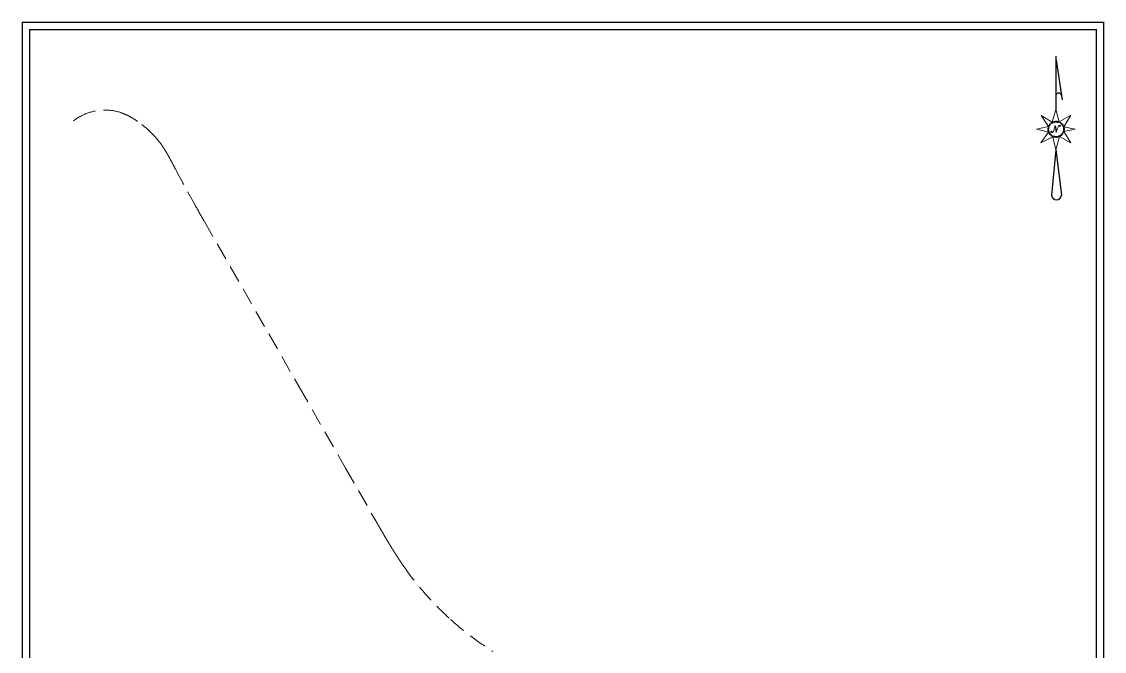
# Model space of a CAD drawing. Header units: inches. Extents: x 2611938 to 2614829, y 1265718 to 1269564.
# Drawn here: x 2611938 to 2614829, y 1267881 to 1269564 of the extents above; entities that cross this region are included whole.
import ezdxf

# ---------------------------------------------------------------- set-up
doc = ezdxf.new("R2010")
doc.units = ezdxf.units.IN
doc.header["$MEASUREMENT"] = 0
doc.linetypes.add('DASHED', pattern=[0.18, 0.12, -0.06])
doc.linetypes.add('NONE', pattern=[100000, 0, -100000])
doc.layers.add('0_', color=7, linetype='Continuous')
doc.layers.add('TPCLines_', color=7, linetype='Continuous')

# ---------------------------------------------------------------- blocks, each defined once
blk = doc.blocks.new('North_Arrow_1')
at = {"color": 7, "linetype": 'Continuous', "lineweight": 25, "ltscale": 384.815002}
for p, q in [((-0.485673, 117.266526), (-0.485673, 31.243363)), ((-0.469895, 110.340745), (9.275558, 46.847459)), ((-0.775071, -34.022659), (-7.798417, -106.957504)), ((-0.775071, -33.482406), (8.409316, -106.957504))]:
    blk.add_line(p, q, dxfattribs=at)
at = {"color": 7, "linetype": 'Continuous', "lineweight": 0, "ltscale": 384.815002}
blk.add_lwpolyline([(-0.485673, 31.243363), (4.769851, 11.143082), (23.516769, 21.826798), (12.026717, 3.28148), (30.370467, -0.750106), (12.026717, -4.176955), (23.31517, -22.520705), (5.374587, -12.240157), (-0.775071, -34.022659), (-5.309129, -12.643295), (-24.660783, -22.319137), (-12.565995, -5.386428), (-31.71605, -0.346938), (-12.565995, 3.684647), (-24.459183, 21.423661), (-6.518601, 10.739945), (-0.485673, 31.243363), (-0.485673, 31.243363)], close=True, dxfattribs=at)
for points in [[(-7.876572, -4.642318), (-7.51143, -4.493392), (-7.377335, -4.113326), (-7.523545, -3.744613), (-7.93953, -3.654281), (-8.347855, -3.848068), (-8.584183, -4.281539), (-8.593156, -4.889968), (-8.323624, -5.429366), (-7.93953, -5.783065), (-7.366013, -5.90718), (-6.793931, -5.828384), (-6.275071, -5.650985), (-5.670029, -5.216049), (-5.063737, -4.351119), (-4.746415, -3.654281), (-4.208573, -2.434646), (-1.575394, 5.376725)], [(-1.575394, 5.376725), (-1.569993, 5.392869), (-1.637223, 4.018937), (-1.553269, 2.73198), (-0.321305, -5.48323), (-0.289414, -5.783065), (-0.289078, -5.781814)], [(-1.569993, 5.392869), (-0.923417, 2.811997), (-0.156235, -2.783065), (-0.289414, -5.783065)], [(-0.289078, -5.781814), (0.30519, -3.69197), (1.27391, -0.577621), (2.231887, 2.228348), (2.787338, 3.363847), (3.321792, 4.234849), (3.891189, 4.857072), (4.543349, 5.309495), (5.026534, 5.470078), (5.667159, 5.529313), (6.113448, 5.442704), (6.366256, 5.19191), (6.505721, 4.889939), (6.525253, 4.526139), (6.405196, 4.214982), (6.103561, 4.044968), (5.761306, 4.077958), (5.573592, 4.334153), (5.607131, 4.626359), (5.797897, 4.81688), (6.12297, 4.84517)]]:
    blk.add_lwpolyline(points, dxfattribs=at)
at = {"color": 7, "linetype": 'NONE', "lineweight": 25}
for centre, radius in [((-0.334794, -0.691268), 12.966189), ((-0.289963, -0.758926), 12.021855)]:
    blk.add_circle(centre, radius, dxfattribs=at).dxf.unprotected_set("ltscale", 0)
at = {"color": 7, "linetype": 'Continuous', "lineweight": 25, "ltscale": 384.815002}
for centre, radius, start, end in [((3.719776, 52.839176), 4.650581, 18.224781, 157.194368), ((0.30545, -105.814639), 8.184057, 188.027318, 351.972682)]:
    blk.add_arc(centre, radius, start, end, dxfattribs=at)

msp = doc.modelspace()

# ---------------------------------------------------------------- linework, layer by layer
at = {"layer": '0_', "color": 201, "linetype": 'Continuous', "ltscale": 384.815002, "const_width": 3.85}
for points in [[(2611940.3, 1269561.7), (2611940.3, 1265719.7), (2614827.6, 1265719.7), (2614827.6, 1269561.7)], [(2611959.5, 1269542.4), (2611959.5, 1265738.9), (2614808.3, 1265738.9), (2614808.3, 1269542.4)]]:
    msp.add_lwpolyline(points, close=True, dxfattribs=at)
at = {"layer": 'TPCLines_', "color": 254, "linetype": 'DASHED', "lineweight": 0, "ltscale": 384.815002}
for p, q in [((2612202.7, 1269320.6, 271.6), (2612203.2, 1269320.4, 271.6)), ((2612203.2, 1269320.4, 271.6), (2612203.6, 1269320.2, 271.6)), ((2612203.6, 1269320.2, 271.6), (2612204.1, 1269320.1, 271.6)), ((2612204.1, 1269320.1, 271.6), (2612204.6, 1269319.9, 271.6)), ((2612204.6, 1269319.9, 271.6), (2612205.1, 1269319.8, 271.6)), ((2612205.1, 1269319.8, 271.6), (2612205.5, 1269319.6, 271.6)), ((2612205.5, 1269319.6, 271.6), (2612206, 1269319.4, 271.6)), ((2612206, 1269319.4, 271.6), (2612206.5, 1269319.3, 271.6)), ((2612206.5, 1269319.3, 271.6), (2612206.9, 1269319.1, 271.6)), ((2612206.9, 1269319.1, 271.6), (2612207.4, 1269318.9, 271.5)), ((2612207.4, 1269318.9, 271.5), (2612207.9, 1269318.7, 271.5)), ((2612207.9, 1269318.7, 271.5), (2612208.3, 1269318.6, 271.5)), ((2612208.3, 1269318.6, 271.5), (2612208.8, 1269318.4, 271.5)), ((2612208.8, 1269318.4, 271.5), (2612209.3, 1269318.2, 271.5)), ((2612209.3, 1269318.2, 271.5), (2612209.7, 1269318, 271.5)), ((2612209.7, 1269318, 271.5), (2612210.2, 1269317.8, 271.5)), ((2612210.2, 1269317.8, 271.5), (2612210.7, 1269317.7, 271.5)), ((2612210.7, 1269317.7, 271.5), (2612211.1, 1269317.5, 271.5)), ((2612211.1, 1269317.5, 271.5), (2612211.6, 1269317.3, 271.5)), ((2612211.6, 1269317.3, 271.5), (2612212.1, 1269317.1, 271.4)), ((2612212.1, 1269317.1, 271.4), (2612212.5, 1269316.9, 271.4)), ((2612212.5, 1269316.9, 271.4), (2612213, 1269316.7, 271.4)), ((2612213, 1269316.7, 271.4), (2612213.5, 1269316.5, 271.4)), ((2612213.5, 1269316.5, 271.4), (2612213.9, 1269316.3, 271.4)), ((2612213.9, 1269316.3, 271.4), (2612214.4, 1269316.1, 271.4)), ((2612214.4, 1269316.1, 271.4), (2612214.8, 1269315.9, 271.4)), ((2612214.8, 1269315.9, 271.4), (2612215.3, 1269315.7, 271.4)), ((2612215.3, 1269315.7, 271.4), (2612215.7, 1269315.5, 271.4)), ((2612215.7, 1269315.5, 271.4), (2612216.2, 1269315.3, 271.3)), ((2612216.2, 1269315.3, 271.3), (2612216.7, 1269315.1, 271.3)), ((2612216.7, 1269315.1, 271.3), (2612217.1, 1269314.9, 271.3)), ((2612217.1, 1269314.9, 271.3), (2612217.6, 1269314.7, 271.3)), ((2612217.6, 1269314.7, 271.3), (2612218, 1269314.5, 271.3)), ((2612218, 1269314.5, 271.3), (2612218.5, 1269314.3, 271.3)), ((2612218.5, 1269314.3, 271.3), (2612218.9, 1269314.1, 271.3)), ((2612218.9, 1269314.1, 271.3), (2612219.4, 1269313.9, 271.3)), ((2612219.4, 1269313.9, 271.3), (2612219.8, 1269313.7, 271.3)), ((2612219.8, 1269313.7, 271.3), (2612220.3, 1269313.5, 271.2)), ((2612220.3, 1269313.5, 271.2), (2612220.7, 1269313.2, 271.2)), ((2612220.7, 1269313.2, 271.2), (2612221.2, 1269313, 271.2)), ((2612221.2, 1269313, 271.2), (2612221.6, 1269312.8, 271.2)), ((2612221.6, 1269312.8, 271.2), (2612222.1, 1269312.6, 271.2)), ((2612222.1, 1269312.6, 271.2), (2612222.5, 1269312.4, 271.2)), ((2612222.5, 1269312.4, 271.2), (2612223, 1269312.1, 271.2)), ((2612223, 1269312.1, 271.2), (2612223.4, 1269311.9, 271.2)), ((2612223.4, 1269311.9, 271.2), (2612223.9, 1269311.7, 271.1)), ((2612223.9, 1269311.7, 271.1), (2612224.3, 1269311.5, 271.1)), ((2612224.3, 1269311.5, 271.1), (2612224.8, 1269311.2, 271.1)), ((2612224.8, 1269311.2, 271.1), (2612225.2, 1269311, 271.1)), ((2612225.2, 1269311, 271.1), (2612225.7, 1269310.8, 271.1)), ((2612225.7, 1269310.8, 271.1), (2612226.1, 1269310.5, 271.1)), ((2612226.1, 1269310.5, 271.1), (2612226.5, 1269310.3, 271.1)), ((2612226.5, 1269310.3, 271.1), (2612227, 1269310.1, 271.1)), ((2612227, 1269310.1, 271.1), (2612227.4, 1269309.8, 271)), ((2612227.4, 1269309.8, 271), (2612227.9, 1269309.6, 271)), ((2612227.9, 1269309.6, 271), (2612228.3, 1269309.4, 271)), ((2612228.3, 1269309.4, 271), (2612228.7, 1269309.1, 271)), ((2612228.7, 1269309.1, 271), (2612229.2, 1269308.9, 271)), ((2612229.2, 1269308.9, 271), (2612229.6, 1269308.6, 271)), ((2612229.6, 1269308.6, 271), (2612230.1, 1269308.4, 271)), ((2612230.1, 1269308.4, 271), (2612230.5, 1269308.2, 270.9)), ((2612230.5, 1269308.2, 270.9), (2612230.9, 1269307.9, 270.9)), ((2612230.9, 1269307.9, 270.9), (2612231.4, 1269307.7, 270.9)), ((2612231.4, 1269307.7, 270.9), (2612231.8, 1269307.4, 270.9)), ((2612231.8, 1269307.4, 270.9), (2612232.2, 1269307.2, 270.9)), ((2612232.2, 1269307.2, 270.9), (2612232.7, 1269306.9, 270.9)), ((2612232.7, 1269306.9, 270.9), (2612233.1, 1269306.7, 270.9)), ((2612233.1, 1269306.7, 270.9), (2612233.5, 1269306.4, 270.8)), ((2612233.5, 1269306.4, 270.8), (2612234, 1269306.2, 270.8)), ((2612234, 1269306.2, 270.8), (2612234.4, 1269305.9, 270.8)), ((2612234.4, 1269305.9, 270.8), (2612234.8, 1269305.7, 270.8)), ((2612234.8, 1269305.7, 270.8), (2612235.3, 1269305.4, 270.8)), ((2612235.3, 1269305.4, 270.8), (2612235.7, 1269305.1, 270.8)), ((2612235.7, 1269305.1, 270.8), (2612236.1, 1269304.9, 270.8)), ((2612236.1, 1269304.9, 270.8), (2612236.5, 1269304.6, 270.7)), ((2612236.5, 1269304.6, 270.7), (2612237, 1269304.4, 270.7)), ((2612237, 1269304.4, 270.7), (2612237.4, 1269304.1, 270.7)), ((2612237.4, 1269304.1, 270.7), (2612237.8, 1269303.8, 270.7)), ((2612237.8, 1269303.8, 270.7), (2612238.2, 1269303.6, 270.7)), ((2612238.2, 1269303.6, 270.7), (2612238.7, 1269303.3, 270.7)), ((2612238.7, 1269303.3, 270.7), (2612239.1, 1269303, 270.6)), ((2612239.1, 1269303, 270.6), (2612239.5, 1269302.8, 270.6)), ((2612239.5, 1269302.8, 270.6), (2612239.9, 1269302.5, 270.6)), ((2612239.9, 1269302.5, 270.6), (2612240.4, 1269302.2, 270.6)), ((2612240.4, 1269302.2, 270.6), (2612240.8, 1269302, 270.6)), ((2612240.8, 1269302, 270.6), (2612241.2, 1269301.7, 270.6)), ((2612241.2, 1269301.7, 270.6), (2612241.6, 1269301.4, 270.6)), ((2612241.6, 1269301.4, 270.6), (2612242, 1269301.2, 270.5)), ((2612242, 1269301.2, 270.5), (2612242.5, 1269300.9, 270.5)), ((2612242.5, 1269300.9, 270.5), (2612242.9, 1269300.6, 270.5)), ((2612242.9, 1269300.6, 270.5), (2612243.3, 1269300.3, 270.5)), ((2612243.3, 1269300.3, 270.5), (2612243.7, 1269300.1, 270.5)), ((2612243.7, 1269300.1, 270.5), (2612244.1, 1269299.8, 270.5)), ((2612244.1, 1269299.8, 270.5), (2612244.5, 1269299.5, 270.4)), ((2612244.5, 1269299.5, 270.4), (2612245, 1269299.2, 270.4)), ((2612245, 1269299.2, 270.4), (2612245.4, 1269299, 270.4)), ((2612245.4, 1269299, 270.4), (2612245.8, 1269298.7, 270.4)), ((2612245.8, 1269298.7, 270.4), (2612246.2, 1269298.4, 270.4)), ((2612246.2, 1269298.4, 270.4), (2612246.6, 1269298.1, 270.4)), ((2612246.6, 1269298.1, 270.4), (2612247, 1269297.8, 270.3)), ((2612247, 1269297.8, 270.3), (2612247.4, 1269297.6, 270.3)), ((2612247.4, 1269297.6, 270.3), (2612247.9, 1269297.3, 270.3)), ((2612315.9, 1269228.4, 265.4), (2612316.1, 1269228, 265.3)), ((2612316.1, 1269228, 265.3), (2612316.4, 1269227.6, 265.3)), ((2612316.4, 1269227.6, 265.3), (2612316.7, 1269227.2, 265.3)), ((2612316.7, 1269227.2, 265.3), (2612317, 1269226.8, 265.3)), ((2612317, 1269226.8, 265.3), (2612317.3, 1269226.3, 265.2)), ((2612317.3, 1269226.3, 265.2), (2612317.5, 1269225.9, 265.2)), ((2612317.5, 1269225.9, 265.2), (2612317.8, 1269225.5, 265.2)), ((2612317.8, 1269225.5, 265.2), (2612318.1, 1269225.1, 265.1)), ((2612318.1, 1269225.1, 265.1), (2612318.4, 1269224.6, 265.1)), ((2612318.4, 1269224.6, 265.1), (2612318.6, 1269224.2, 265.1)), ((2612318.6, 1269224.2, 265.1), (2612318.9, 1269223.8, 265)), ((2612318.9, 1269223.8, 265), (2612319.2, 1269223.4, 265)), ((2612319.2, 1269223.4, 265), (2612319.5, 1269223, 265)), ((2612319.5, 1269223, 265), (2612319.7, 1269222.5, 265)), ((2612319.7, 1269222.5, 265), (2612320, 1269222.1, 264.9)), ((2612320, 1269222.1, 264.9), (2612320.3, 1269221.7, 264.9)), ((2612320.3, 1269221.7, 264.9), (2612320.5, 1269221.3, 264.9)), ((2612320.5, 1269221.3, 264.9), (2612320.8, 1269220.8, 264.8)), ((2612320.8, 1269220.8, 264.8), (2612321.1, 1269220.4, 264.8)), ((2612321.1, 1269220.4, 264.8), (2612321.3, 1269220, 264.8)), ((2612321.3, 1269220, 264.8), (2612321.6, 1269219.5, 264.8)), ((2612321.6, 1269219.5, 264.8), (2612321.9, 1269219.1, 264.7)), ((2612321.9, 1269219.1, 264.7), (2612322.1, 1269218.7, 264.7)), ((2612322.1, 1269218.7, 264.7), (2612322.4, 1269218.3, 264.7)), ((2612322.4, 1269218.3, 264.7), (2612322.7, 1269217.8, 264.6)), ((2612322.7, 1269217.8, 264.6), (2612322.9, 1269217.4, 264.6)), ((2612322.9, 1269217.4, 264.6), (2612323.2, 1269217, 264.6)), ((2612323.2, 1269217, 264.6), (2612323.4, 1269216.5, 264.6)), ((2612323.4, 1269216.5, 264.6), (2612323.7, 1269216.1, 264.5)), ((2612323.7, 1269216.1, 264.5), (2612324, 1269215.7, 264.5)), ((2612324, 1269215.7, 264.5), (2612324.2, 1269215.2, 264.5)), ((2612324.2, 1269215.2, 264.5), (2612324.5, 1269214.8, 264.4)), ((2612324.5, 1269214.8, 264.4), (2612324.7, 1269214.4, 264.4)), ((2612324.7, 1269214.4, 264.4), (2612325, 1269214, 264.4)), ((2612325, 1269214, 264.4), (2612325.3, 1269213.5, 264.4)), ((2612325.3, 1269213.5, 264.4), (2612325.5, 1269213.1, 264.3)), ((2612325.5, 1269213.1, 264.3), (2612325.8, 1269212.7, 264.3)), ((2612325.8, 1269212.7, 264.3), (2612326, 1269212.2, 264.3)), ((2612326, 1269212.2, 264.3), (2612326.3, 1269211.8, 264.2)), ((2612326.3, 1269211.8, 264.2), (2612326.5, 1269211.3, 264.2)), ((2612326.5, 1269211.3, 264.2), (2612326.8, 1269210.9, 264.2)), ((2612326.8, 1269210.9, 264.2), (2612327, 1269210.5, 264.2)), ((2612327, 1269210.5, 264.2), (2612327.3, 1269210, 264.1)), ((2612327.3, 1269210, 264.1), (2612327.5, 1269209.6, 264.1)), ((2612327.5, 1269209.6, 264.1), (2612327.8, 1269209.2, 264.1)), ((2612327.8, 1269209.2, 264.1), (2612328, 1269208.7, 264)), ((2612328, 1269208.7, 264), (2612328.3, 1269208.3, 264)), ((2612328.3, 1269208.3, 264), (2612328.5, 1269207.9, 264)), ((2612328.5, 1269207.9, 264), (2612328.8, 1269207.4, 263.9)), ((2612328.8, 1269207.4, 263.9), (2612329, 1269207, 263.9)), ((2612329, 1269207, 263.9), (2612329.3, 1269206.5, 263.9)), ((2612329.3, 1269206.5, 263.9), (2612329.5, 1269206.1, 263.9)), ((2612329.5, 1269206.1, 263.9), (2612329.8, 1269205.7, 263.8)), ((2612329.8, 1269205.7, 263.8), (2612330, 1269205.2, 263.8)), ((2612330, 1269205.2, 263.8), (2612330.3, 1269204.8, 263.8)), ((2612330.3, 1269204.8, 263.8), (2612330.5, 1269204.4, 263.7)), ((2612330.5, 1269204.4, 263.7), (2612330.8, 1269203.9, 263.7)), ((2612330.8, 1269203.9, 263.7), (2612331, 1269203.5, 263.7)), ((2612331, 1269203.5, 263.7), (2612331.3, 1269203, 263.7)), ((2612331.3, 1269203, 263.7), (2612331.5, 1269202.6, 263.6)), ((2612331.5, 1269202.6, 263.6), (2612331.8, 1269202.2, 263.6)), ((2612331.8, 1269202.2, 263.6), (2612332, 1269201.7, 263.6)), ((2612332, 1269201.7, 263.6), (2612332.2, 1269201.3, 263.5)), ((2612332.2, 1269201.3, 263.5), (2612332.5, 1269200.8, 263.5)), ((2612332.5, 1269200.8, 263.5), (2612332.7, 1269200.4, 263.5)), ((2612332.7, 1269200.4, 263.5), (2612333, 1269200, 263.5)), ((2612333, 1269200, 263.5), (2612333.2, 1269199.5, 263.4)), ((2612333.2, 1269199.5, 263.4), (2612333.5, 1269199.1, 263.4)), ((2612333.5, 1269199.1, 263.4), (2612333.7, 1269198.6, 263.4)), ((2612333.7, 1269198.6, 263.4), (2612333.9, 1269198.2, 263.3)), ((2612333.9, 1269198.2, 263.3), (2612334.2, 1269197.7, 263.3)), ((2612334.2, 1269197.7, 263.3), (2612334.4, 1269197.3, 263.3)), ((2612334.4, 1269197.3, 263.3), (2612334.7, 1269196.9, 263.3)), ((2612334.7, 1269196.9, 263.3), (2612334.9, 1269196.4, 263.2)), ((2612334.9, 1269196.4, 263.2), (2612335.1, 1269196, 263.2)), ((2612335.1, 1269196, 263.2), (2612335.4, 1269195.5, 263.2)), ((2612335.4, 1269195.5, 263.2), (2612335.6, 1269195.1, 263.1)), ((2612335.6, 1269195.1, 263.1), (2612335.9, 1269194.6, 263.1)), ((2612335.9, 1269194.6, 263.1), (2612336.1, 1269194.2, 263.1)), ((2612336.1, 1269194.2, 263.1), (2612336.3, 1269193.8, 263.1)), ((2612336.3, 1269193.8, 263.1), (2612336.6, 1269193.3, 263)), ((2612336.6, 1269193.3, 263), (2612336.8, 1269192.9, 263)), ((2612336.8, 1269192.9, 263), (2612337.1, 1269192.4, 263)), ((2612337.1, 1269192.4, 263), (2612337.3, 1269192, 262.9)), ((2612337.3, 1269192, 262.9), (2612337.5, 1269191.5, 262.9)), ((2612337.5, 1269191.5, 262.9), (2612337.8, 1269191.1, 262.9)), ((2612337.8, 1269191.1, 262.9), (2612338, 1269190.7, 262.8)), ((2612338, 1269190.7, 262.8), (2612338.2, 1269190.2, 262.8)), ((2612338.2, 1269190.2, 262.8), (2612338.5, 1269189.8, 262.8)), ((2612338.5, 1269189.8, 262.8), (2612338.7, 1269189.3, 262.8)), ((2612338.7, 1269189.3, 262.8), (2612339, 1269188.9, 262.7)), ((2612339, 1269188.9, 262.7), (2612339.2, 1269188.4, 262.7)), ((2612339.2, 1269188.4, 262.7), (2612339.4, 1269188, 262.7)), ((2612339.4, 1269188, 262.7), (2612339.7, 1269187.5, 262.6)), ((2612339.7, 1269187.5, 262.6), (2612339.9, 1269187.1, 262.6)), ((2612339.9, 1269187.1, 262.6), (2612340.1, 1269186.7, 262.6)), ((2612340.1, 1269186.7, 262.6), (2612340.4, 1269186.2, 262.6)), ((2612340.4, 1269186.2, 262.6), (2612340.6, 1269185.8, 262.5)), ((2612340.6, 1269185.8, 262.5), (2612340.8, 1269185.3, 262.5)), ((2612340.8, 1269185.3, 262.5), (2612341.1, 1269184.9, 262.5)), ((2612341.1, 1269184.9, 262.5), (2612341.3, 1269184.4, 262.4)), ((2612341.3, 1269184.4, 262.4), (2612341.5, 1269184, 262.4)), ((2612341.5, 1269184, 262.4), (2612341.8, 1269183.5, 262.4)), ((2612341.8, 1269183.5, 262.4), (2612342, 1269183.1, 262.4)), ((2612342, 1269183.1, 262.4), (2612342.3, 1269182.6, 262.3)), ((2612342.3, 1269182.6, 262.3), (2612342.5, 1269182.2, 262.3)), ((2612342.5, 1269182.2, 262.3), (2612342.7, 1269181.8, 262.3)), ((2612342.7, 1269181.8, 262.3), (2612343, 1269181.3, 262.2)), ((2612343, 1269181.3, 262.2), (2612343.2, 1269180.9, 262.2)), ((2612343.2, 1269180.9, 262.2), (2612343.4, 1269180.4, 262.2)), ((2612343.4, 1269180.4, 262.2), (2612343.7, 1269179.9, 262.1)), ((2612343.7, 1269179.9, 262.1), (2612344, 1269179.4, 262.1)), ((2612344, 1269179.4, 262.1), (2612344.2, 1269178.9, 262.1)), ((2612344.2, 1269178.9, 262.1), (2612344.5, 1269178.4, 262)), ((2612344.5, 1269178.4, 262), (2612344.8, 1269177.9, 262)), ((2612426.3, 1269029.6, 253.1), (2612679.3, 1268587.6, 227.6)), ((2612679.3, 1268587.6, 227.6), (2612803.3, 1268370.9, 218.2)), ((2612803.3, 1268370.9, 218.2), (2612881.7, 1268233.8, 214.3)), ((2612881.7, 1268233.8, 214.3), (2612882, 1268233.4, 214.3)), ((2612882, 1268233.4, 214.3), (2612882.2, 1268233, 214.3)), ((2612882.2, 1268233, 214.3), (2612882.5, 1268232.5, 214.3)), ((2612882.5, 1268232.5, 214.3), (2612882.7, 1268232.1, 214.2)), ((2612882.7, 1268232.1, 214.2), (2612883, 1268231.7, 214.2)), ((2612883, 1268231.7, 214.2), (2612883.2, 1268231.2, 214.2)), ((2612883.2, 1268231.2, 214.2), (2612883.5, 1268230.8, 214.2)), ((2612883.5, 1268230.8, 214.2), (2612883.7, 1268230.4, 214.2)), ((2612883.7, 1268230.4, 214.2), (2612884, 1268229.9, 214.2)), ((2612884, 1268229.9, 214.2), (2612884.2, 1268229.5, 214.2)), ((2612884.2, 1268229.5, 214.2), (2612884.5, 1268229.1, 214.2)), ((2612884.5, 1268229.1, 214.2), (2612884.7, 1268228.6, 214.1)), ((2612884.7, 1268228.6, 214.1), (2612885, 1268228.2, 214.1)), ((2612885, 1268228.2, 214.1), (2612885.2, 1268227.8, 214.1)), ((2612885.2, 1268227.8, 214.1), (2612885.5, 1268227.3, 214.1)), ((2612885.5, 1268227.3, 214.1), (2612885.7, 1268226.9, 214.1)), ((2612885.7, 1268226.9, 214.1), (2612886, 1268226.5, 214.1)), ((2612886, 1268226.5, 214.1), (2612886.2, 1268226, 214.1)), ((2612886.2, 1268226, 214.1), (2612886.5, 1268225.6, 214.1)), ((2612886.5, 1268225.6, 214.1), (2612886.7, 1268225.2, 214)), ((2612886.7, 1268225.2, 214), (2612886.9, 1268224.7, 214)), ((2612886.9, 1268224.7, 214), (2612887.2, 1268224.3, 214)), ((2612887.2, 1268224.3, 214), (2612887.4, 1268223.9, 214)), ((2612887.4, 1268223.9, 214), (2612887.7, 1268223.4, 214)), ((2612887.7, 1268223.4, 214), (2612887.9, 1268223, 214)), ((2612887.9, 1268223, 214), (2612888.2, 1268222.6, 214)), ((2612888.2, 1268222.6, 214), (2612888.4, 1268222.1, 214)), ((2612888.4, 1268222.1, 214), (2612888.7, 1268221.7, 213.9)), ((2612888.7, 1268221.7, 213.9), (2612888.9, 1268221.2, 213.9)), ((2612888.9, 1268221.2, 213.9), (2612889.2, 1268220.8, 213.9)), ((2612889.2, 1268220.8, 213.9), (2612889.4, 1268220.4, 213.9)), ((2612889.4, 1268220.4, 213.9), (2612889.7, 1268219.9, 213.9)), ((2612889.7, 1268219.9, 213.9), (2612889.9, 1268219.5, 213.9)), ((2612889.9, 1268219.5, 213.9), (2612890.2, 1268219.1, 213.9)), ((2612890.2, 1268219.1, 213.9), (2612890.4, 1268218.6, 213.9)), ((2612890.4, 1268218.6, 213.9), (2612890.7, 1268218.2, 213.8)), ((2612890.7, 1268218.2, 213.8), (2612890.9, 1268217.8, 213.8)), ((2612890.9, 1268217.8, 213.8), (2612891.2, 1268217.3, 213.8)), ((2612891.2, 1268217.3, 213.8), (2612891.4, 1268216.9, 213.8)), ((2612891.4, 1268216.9, 213.8), (2612891.7, 1268216.5, 213.8)), ((2612891.7, 1268216.5, 213.8), (2612891.9, 1268216, 213.8)), ((2612891.9, 1268216, 213.8), (2612892.2, 1268215.6, 213.8)), ((2612892.2, 1268215.6, 213.8), (2612892.4, 1268215.2, 213.8)), ((2612892.4, 1268215.2, 213.8), (2612892.7, 1268214.7, 213.7)), ((2612892.7, 1268214.7, 213.7), (2612892.9, 1268214.3, 213.7)), ((2612892.9, 1268214.3, 213.7), (2612893.2, 1268213.9, 213.7)), ((2612893.2, 1268213.9, 213.7), (2612893.4, 1268213.4, 213.7)), ((2612893.4, 1268213.4, 213.7), (2612893.7, 1268213, 213.7)), ((2612893.7, 1268213, 213.7), (2612893.9, 1268212.6, 213.7)), ((2612893.9, 1268212.6, 213.7), (2612894.2, 1268212.1, 213.7)), ((2612894.2, 1268212.1, 213.7), (2612894.4, 1268211.7, 213.7)), ((2612894.4, 1268211.7, 213.7), (2612894.7, 1268211.3, 213.6)), ((2612894.7, 1268211.3, 213.6), (2612894.9, 1268210.8, 213.6)), ((2612894.9, 1268210.8, 213.6), (2612895.2, 1268210.4, 213.6)), ((2612895.2, 1268210.4, 213.6), (2612895.4, 1268210, 213.6)), ((2612895.4, 1268210, 213.6), (2612895.7, 1268209.5, 213.6)), ((2612895.7, 1268209.5, 213.6), (2612895.9, 1268209.1, 213.6)), ((2612895.9, 1268209.1, 213.6), (2612896.2, 1268208.7, 213.6)), ((2612896.2, 1268208.7, 213.6), (2612896.4, 1268208.2, 213.6)), ((2612896.4, 1268208.2, 213.6), (2612896.7, 1268207.8, 213.5)), ((2612896.7, 1268207.8, 213.5), (2612896.9, 1268207.4, 213.5)), ((2612896.9, 1268207.4, 213.5), (2612897.2, 1268206.9, 213.5)), ((2612897.2, 1268206.9, 213.5), (2612897.4, 1268206.5, 213.5)), ((2612897.4, 1268206.5, 213.5), (2612897.7, 1268206.1, 213.5)), ((2612897.7, 1268206.1, 213.5), (2612897.9, 1268205.6, 213.5)), ((2612897.9, 1268205.6, 213.5), (2612898.2, 1268205.2, 213.5)), ((2612898.2, 1268205.2, 213.5), (2612898.4, 1268204.8, 213.5)), ((2612898.4, 1268204.8, 213.5), (2612898.7, 1268204.3, 213.4)), ((2612898.7, 1268204.3, 213.4), (2612898.9, 1268203.9, 213.4)), ((2612898.9, 1268203.9, 213.4), (2612899.2, 1268203.5, 213.4)), ((2612899.2, 1268203.5, 213.4), (2612899.4, 1268203, 213.4)), ((2612899.4, 1268203, 213.4), (2612899.7, 1268202.6, 213.4)), ((2612899.7, 1268202.6, 213.4), (2612899.9, 1268202.2, 213.4)), ((2612899.9, 1268202.2, 213.4), (2612900.2, 1268201.7, 213.4)), ((2612900.2, 1268201.7, 213.4), (2612900.4, 1268201.3, 213.4)), ((2612900.4, 1268201.3, 213.4), (2612900.7, 1268200.9, 213.3)), ((2612900.7, 1268200.9, 213.3), (2612900.9, 1268200.4, 213.3)), ((2612900.9, 1268200.4, 213.3), (2612901.2, 1268200, 213.3)), ((2612901.2, 1268200, 213.3), (2612901.4, 1268199.6, 213.3)), ((2612901.4, 1268199.6, 213.3), (2612901.7, 1268199.1, 213.3)), ((2612901.7, 1268199.1, 213.3), (2612901.9, 1268198.7, 213.3)), ((2612901.9, 1268198.7, 213.3), (2612902.2, 1268198.3, 213.3)), ((2612902.2, 1268198.3, 213.3), (2612902.4, 1268197.8, 213.2)), ((2612902.4, 1268197.8, 213.2), (2612902.7, 1268197.4, 213.2)), ((2612902.7, 1268197.4, 213.2), (2612902.9, 1268197, 213.2)), ((2612902.9, 1268197, 213.2), (2612903.2, 1268196.5, 213.2)), ((2612903.2, 1268196.5, 213.2), (2612903.4, 1268196.1, 213.2)), ((2612903.4, 1268196.1, 213.2), (2612903.7, 1268195.7, 213.2)), ((2612903.7, 1268195.7, 213.2), (2612904, 1268195.3, 213.2)), ((2612904, 1268195.3, 213.2), (2612904.2, 1268194.8, 213.2)), ((2612904.2, 1268194.8, 213.2), (2612904.5, 1268194.4, 213.1)), ((2612904.5, 1268194.4, 213.1), (2612904.7, 1268194, 213.1)), ((2612904.7, 1268194, 213.1), (2612905, 1268193.5, 213.1)), ((2612905, 1268193.5, 213.1), (2612905.2, 1268193.1, 213.1)), ((2612905.2, 1268193.1, 213.1), (2612905.5, 1268192.7, 213.1)), ((2612905.5, 1268192.7, 213.1), (2612905.7, 1268192.2, 213.1)), ((2612905.7, 1268192.2, 213.1), (2612906, 1268191.8, 213.1)), ((2612906, 1268191.8, 213.1), (2612906.2, 1268191.4, 213.1)), ((2612906.2, 1268191.4, 213.1), (2612906.5, 1268190.9, 213)), ((2612906.5, 1268190.9, 213), (2612906.7, 1268190.5, 213)), ((2612906.7, 1268190.5, 213), (2612907, 1268190.1, 213)), ((2612907, 1268190.1, 213), (2612907.2, 1268189.6, 213)), ((2612907.2, 1268189.6, 213), (2612907.5, 1268189.2, 213)), ((2612907.5, 1268189.2, 213), (2612907.7, 1268188.8, 213)), ((2612907.7, 1268188.8, 213), (2612908, 1268188.3, 213)), ((2612908, 1268188.3, 213), (2612908.2, 1268187.9, 213)), ((2612908.2, 1268187.9, 213), (2612908.5, 1268187.5, 212.9)), ((2612908.5, 1268187.5, 212.9), (2612908.8, 1268187, 212.9)), ((2612908.8, 1268187, 212.9), (2612909, 1268186.6, 212.9)), ((2612909, 1268186.6, 212.9), (2612909.3, 1268186.2, 212.9)), ((2612909.3, 1268186.2, 212.9), (2612909.5, 1268185.8, 212.9)), ((2612909.5, 1268185.8, 212.9), (2612909.8, 1268185.3, 212.9)), ((2612909.8, 1268185.3, 212.9), (2612910, 1268184.9, 212.9)), ((2612910, 1268184.9, 212.9), (2612910.3, 1268184.5, 212.9)), ((2612910.3, 1268184.5, 212.9), (2612910.5, 1268184, 212.8)), ((2612910.5, 1268184, 212.8), (2612910.8, 1268183.6, 212.8)), ((2612910.8, 1268183.6, 212.8), (2612911, 1268183.2, 212.8)), ((2612911, 1268183.2, 212.8), (2612911.3, 1268182.7, 212.8)), ((2612911.3, 1268182.7, 212.8), (2612911.5, 1268182.3, 212.8)), ((2612911.5, 1268182.3, 212.8), (2612911.8, 1268181.9, 212.8)), ((2612911.8, 1268181.9, 212.8), (2612912.1, 1268181.4, 212.8)), ((2612912.1, 1268181.4, 212.8), (2612912.3, 1268181, 212.8)), ((2612912.3, 1268181, 212.8), (2612912.6, 1268180.6, 212.7)), ((2612912.6, 1268180.6, 212.7), (2612912.8, 1268180.2, 212.7)), ((2612912.8, 1268180.2, 212.7), (2612913.1, 1268179.7, 212.7)), ((2612913.1, 1268179.7, 212.7), (2612913.3, 1268179.3, 212.7)), ((2612913.3, 1268179.3, 212.7), (2612913.6, 1268178.9, 212.7)), ((2612913.6, 1268178.9, 212.7), (2612913.8, 1268178.4, 212.7)), ((2612913.8, 1268178.4, 212.7), (2612914.1, 1268178, 212.7)), ((2612914.1, 1268178, 212.7), (2612914.4, 1268177.6, 212.7)), ((2612914.4, 1268177.6, 212.7), (2612914.6, 1268177.1, 212.6)), ((2612914.6, 1268177.1, 212.6), (2612914.9, 1268176.7, 212.6)), ((2612914.9, 1268176.7, 212.6), (2612915.1, 1268176.3, 212.6)), ((2612915.1, 1268176.3, 212.6), (2612915.4, 1268175.9, 212.6)), ((2612915.4, 1268175.9, 212.6), (2612915.6, 1268175.4, 212.6)), ((2612915.6, 1268175.4, 212.6), (2612915.9, 1268175, 212.6)), ((2612915.9, 1268175, 212.6), (2612916.2, 1268174.6, 212.6)), ((2612916.2, 1268174.6, 212.6), (2612916.4, 1268174.1, 212.6)), ((2612916.4, 1268174.1, 212.6), (2612916.7, 1268173.7, 212.5)), ((2612916.7, 1268173.7, 212.5), (2612916.9, 1268173.3, 212.5)), ((2612916.9, 1268173.3, 212.5), (2612917.2, 1268172.9, 212.5)), ((2612917.2, 1268172.9, 212.5), (2612917.4, 1268172.4, 212.5)), ((2612917.4, 1268172.4, 212.5), (2612917.7, 1268172, 212.5)), ((2612917.7, 1268172, 212.5), (2612918, 1268171.6, 212.5)), ((2612918, 1268171.6, 212.5), (2612918.2, 1268171.1, 212.5)), ((2612918.2, 1268171.1, 212.5), (2612918.5, 1268170.7, 212.5)), ((2612918.5, 1268170.7, 212.5), (2612918.7, 1268170.3, 212.4)), ((2612918.7, 1268170.3, 212.4), (2612919, 1268169.9, 212.4)), ((2612919, 1268169.9, 212.4), (2612919.2, 1268169.4, 212.4)), ((2612919.2, 1268169.4, 212.4), (2612919.5, 1268169, 212.4)), ((2612919.5, 1268169, 212.4), (2612919.8, 1268168.6, 212.4)), ((2612919.8, 1268168.6, 212.4), (2612920, 1268168.1, 212.4)), ((2612920, 1268168.1, 212.4), (2612920.3, 1268167.7, 212.4)), ((2612920.3, 1268167.7, 212.4), (2612920.5, 1268167.3, 212.4)), ((2612920.5, 1268167.3, 212.4), (2612920.8, 1268166.9, 212.3)), ((2612920.8, 1268166.9, 212.3), (2612921.1, 1268166.4, 212.3)), ((2612921.1, 1268166.4, 212.3), (2612921.3, 1268166, 212.3)), ((2612921.3, 1268166, 212.3), (2612921.6, 1268165.6, 212.3)), ((2612921.6, 1268165.6, 212.3), (2612921.8, 1268165.1, 212.3)), ((2612921.8, 1268165.1, 212.3), (2612922.1, 1268164.7, 212.3)), ((2612922.1, 1268164.7, 212.3), (2612922.4, 1268164.3, 212.3)), ((2612922.4, 1268164.3, 212.3), (2612922.6, 1268163.9, 212.3)), ((2612922.6, 1268163.9, 212.3), (2612922.9, 1268163.4, 212.2)), ((2612922.9, 1268163.4, 212.2), (2612923.1, 1268163, 212.2)), ((2612923.1, 1268163, 212.2), (2612923.4, 1268162.6, 212.2)), ((2612923.4, 1268162.6, 212.2), (2612923.7, 1268162.1, 212.2)), ((2612923.7, 1268162.1, 212.2), (2612923.9, 1268161.7, 212.2)), ((2612923.9, 1268161.7, 212.2), (2612924.2, 1268161.3, 212.2)), ((2612924.2, 1268161.3, 212.2), (2612924.4, 1268160.9, 212.2)), ((2612924.4, 1268160.9, 212.2), (2612924.7, 1268160.4, 212.2)), ((2612924.7, 1268160.4, 212.2), (2612925, 1268160, 212.1)), ((2612925, 1268160, 212.1), (2612925.2, 1268159.6, 212.1)), ((2612925.2, 1268159.6, 212.1), (2612925.5, 1268159.2, 212.1)), ((2612925.5, 1268159.2, 212.1), (2612925.7, 1268158.7, 212.1)), ((2612925.7, 1268158.7, 212.1), (2612926, 1268158.3, 212.1)), ((2612926, 1268158.3, 212.1), (2612926.3, 1268157.9, 212.1)), ((2612926.3, 1268157.9, 212.1), (2612926.5, 1268157.5, 212.1)), ((2612926.5, 1268157.5, 212.1), (2612926.8, 1268157, 212.1)), ((2612926.8, 1268157, 212.1), (2612927.1, 1268156.6, 212)), ((2612927.1, 1268156.6, 212), (2612927.3, 1268156.2, 212)), ((2612927.3, 1268156.2, 212), (2612927.6, 1268155.8, 212)), ((2612927.6, 1268155.8, 212), (2612927.8, 1268155.3, 212)), ((2612927.8, 1268155.3, 212), (2612928.1, 1268154.9, 212)), ((2612928.1, 1268154.9, 212), (2612928.4, 1268154.5, 212)), ((2612928.4, 1268154.5, 212), (2612928.6, 1268154.1, 212)), ((2612928.6, 1268154.1, 212), (2612928.9, 1268153.6, 212)), ((2612928.9, 1268153.6, 212), (2612929.2, 1268153.2, 212)), ((2612929.2, 1268153.2, 212), (2612929.4, 1268152.8, 211.9)), ((2612929.4, 1268152.8, 211.9), (2612929.7, 1268152.4, 211.9)), ((2612929.7, 1268152.4, 211.9), (2612930, 1268151.9, 211.9)), ((2612930, 1268151.9, 211.9), (2612930.2, 1268151.5, 211.9)), ((2612930.2, 1268151.5, 211.9), (2612930.5, 1268151.1, 211.9)), ((2612930.5, 1268151.1, 211.9), (2612930.7, 1268150.7, 211.9)), ((2612930.7, 1268150.7, 211.9), (2612931, 1268150.2, 211.9)), ((2612931, 1268150.2, 211.9), (2612931.3, 1268149.8, 211.9)), ((2612931.3, 1268149.8, 211.9), (2612931.5, 1268149.4, 211.8)), ((2612931.5, 1268149.4, 211.8), (2612931.8, 1268149, 211.8)), ((2612931.8, 1268149, 211.8), (2612932.1, 1268148.5, 211.8)), ((2612932.1, 1268148.5, 211.8), (2612932.3, 1268148.1, 211.8)), ((2612932.3, 1268148.1, 211.8), (2612932.6, 1268147.7, 211.8)), ((2612932.6, 1268147.7, 211.8), (2612932.9, 1268147.3, 211.8)), ((2612932.9, 1268147.3, 211.8), (2612933.1, 1268146.8, 211.8)), ((2612933.1, 1268146.8, 211.8), (2612933.4, 1268146.4, 211.8)), ((2612933.4, 1268146.4, 211.8), (2612933.7, 1268146, 211.7)), ((2612933.7, 1268146, 211.7), (2612933.9, 1268145.6, 211.7)), ((2612933.9, 1268145.6, 211.7), (2612934.2, 1268145.1, 211.7)), ((2612934.2, 1268145.1, 211.7), (2612934.5, 1268144.7, 211.7)), ((2612934.5, 1268144.7, 211.7), (2612934.7, 1268144.3, 211.7)), ((2612934.7, 1268144.3, 211.7), (2612935, 1268143.9, 211.7)), ((2612935, 1268143.9, 211.7), (2612935.3, 1268143.5, 211.7)), ((2612935.3, 1268143.5, 211.7), (2612935.5, 1268143, 211.7)), ((2612935.5, 1268143, 211.7), (2612935.8, 1268142.6, 211.7)), ((2612935.8, 1268142.6, 211.7), (2612936.1, 1268142.2, 211.6)), ((2612936.1, 1268142.2, 211.6), (2612936.3, 1268141.8, 211.6)), ((2612936.3, 1268141.8, 211.6), (2612936.6, 1268141.3, 211.6)), ((2612936.6, 1268141.3, 211.6), (2612936.9, 1268140.9, 211.6)), ((2612936.9, 1268140.9, 211.6), (2612937.2, 1268140.5, 211.6)), ((2612937.2, 1268140.5, 211.6), (2612937.4, 1268140.1, 211.6)), ((2612937.4, 1268140.1, 211.6), (2612937.7, 1268139.7, 211.6)), ((2612937.7, 1268139.7, 211.6), (2612938, 1268139.2, 211.6)), ((2612938, 1268139.2, 211.6), (2612938.2, 1268138.8, 211.5)), ((2612938.2, 1268138.8, 211.5), (2612938.5, 1268138.4, 211.5)), ((2612938.5, 1268138.4, 211.5), (2612938.8, 1268138, 211.5)), ((2612938.8, 1268138, 211.5), (2612939, 1268137.5, 211.5)), ((2612939, 1268137.5, 211.5), (2612939.3, 1268137.1, 211.5)), ((2612939.3, 1268137.1, 211.5), (2612939.6, 1268136.7, 211.5)), ((2612939.6, 1268136.7, 211.5), (2612939.9, 1268136.3, 211.5)), ((2612939.9, 1268136.3, 211.5), (2612940.1, 1268135.9, 211.5)), ((2612940.1, 1268135.9, 211.5), (2612940.4, 1268135.4, 211.5)), ((2612940.4, 1268135.4, 211.5), (2612940.7, 1268135, 211.4)), ((2612940.7, 1268135, 211.4), (2612940.9, 1268134.6, 211.4)), ((2612940.9, 1268134.6, 211.4), (2612941.2, 1268134.2, 211.4)), ((2612941.2, 1268134.2, 211.4), (2612941.5, 1268133.8, 211.4)), ((2612941.5, 1268133.8, 211.4), (2612941.8, 1268133.3, 211.4)), ((2612941.8, 1268133.3, 211.4), (2612942, 1268132.9, 211.4)), ((2612942, 1268132.9, 211.4), (2612942.3, 1268132.5, 211.4)), ((2612942.3, 1268132.5, 211.4), (2612942.6, 1268132.1, 211.4)), ((2612942.6, 1268132.1, 211.4), (2612942.8, 1268131.7, 211.4)), ((2612942.8, 1268131.7, 211.4), (2612943.1, 1268131.2, 211.3)), ((2612943.1, 1268131.2, 211.3), (2612943.4, 1268130.8, 211.3)), ((2612943.4, 1268130.8, 211.3), (2612943.7, 1268130.4, 211.3)), ((2612943.7, 1268130.4, 211.3), (2612943.9, 1268130, 211.3)), ((2612943.9, 1268130, 211.3), (2612944.2, 1268129.6, 211.3)), ((2612944.2, 1268129.6, 211.3), (2612944.5, 1268129.2, 211.3)), ((2612944.5, 1268129.2, 211.3), (2612944.8, 1268128.7, 211.3)), ((2612944.8, 1268128.7, 211.3), (2612945, 1268128.3, 211.3)), ((2612945, 1268128.3, 211.3), (2612945.3, 1268127.9, 211.3)), ((2612945.3, 1268127.9, 211.3), (2612945.6, 1268127.5, 211.2)), ((2612945.6, 1268127.5, 211.2), (2612945.9, 1268127.1, 211.2)), ((2612945.9, 1268127.1, 211.2), (2612946.1, 1268126.6, 211.2)), ((2612946.1, 1268126.6, 211.2), (2612946.4, 1268126.2, 211.2)), ((2612946.4, 1268126.2, 211.2), (2612946.7, 1268125.8, 211.2)), ((2612946.7, 1268125.8, 211.2), (2612947, 1268125.4, 211.2)), ((2612947, 1268125.4, 211.2), (2612947.2, 1268125, 211.2)), ((2612947.2, 1268125, 211.2), (2612947.5, 1268124.6, 211.2)), ((2612947.5, 1268124.6, 211.2), (2612947.8, 1268124.1, 211.2)), ((2612947.8, 1268124.1, 211.2), (2612948.1, 1268123.7, 211.1)), ((2612948.1, 1268123.7, 211.1), (2612948.4, 1268123.3, 211.1)), ((2612948.4, 1268123.3, 211.1), (2612948.6, 1268122.9, 211.1)), ((2612948.6, 1268122.9, 211.1), (2612948.9, 1268122.5, 211.1)), ((2612948.9, 1268122.5, 211.1), (2612949.2, 1268122.1, 211.1)), ((2612949.2, 1268122.1, 211.1), (2612949.5, 1268121.6, 211.1)), ((2612949.5, 1268121.6, 211.1), (2612949.7, 1268121.2, 211.1)), ((2612949.7, 1268121.2, 211.1), (2612950, 1268120.8, 211.1)), ((2612950, 1268120.8, 211.1), (2612950.3, 1268120.4, 211.1)), ((2612950.3, 1268120.4, 211.1), (2612950.6, 1268120, 211)), ((2612950.6, 1268120, 211), (2612950.9, 1268119.6, 211)), ((2612950.9, 1268119.6, 211), (2612951.1, 1268119.2, 211)), ((2612951.1, 1268119.2, 211), (2612951.4, 1268118.7, 211)), ((2612951.4, 1268118.7, 211), (2612951.7, 1268118.3, 211)), ((2612951.7, 1268118.3, 211), (2612952, 1268117.9, 211)), ((2612952, 1268117.9, 211), (2612952.3, 1268117.5, 211)), ((2612952.3, 1268117.5, 211), (2612952.5, 1268117.1, 211)), ((2612952.5, 1268117.1, 211), (2612952.8, 1268116.7, 211)), ((2612952.8, 1268116.7, 211), (2612953.1, 1268116.3, 211)), ((2612953.1, 1268116.3, 211), (2612953.4, 1268115.8, 210.9)), ((2612953.4, 1268115.8, 210.9), (2612953.7, 1268115.4, 210.9)), ((2612953.7, 1268115.4, 210.9), (2612953.9, 1268115, 210.9)), ((2612953.9, 1268115, 210.9), (2612954.2, 1268114.6, 210.9)), ((2612954.2, 1268114.6, 210.9), (2612954.5, 1268114.2, 210.9)), ((2612954.5, 1268114.2, 210.9), (2612954.8, 1268113.8, 210.9)), ((2612954.8, 1268113.8, 210.9), (2612955.1, 1268113.4, 210.9)), ((2612955.1, 1268113.4, 210.9), (2612955.4, 1268113, 210.9)), ((2612955.4, 1268113, 210.9), (2612955.6, 1268112.5, 210.9)), ((2612955.6, 1268112.5, 210.9), (2612955.9, 1268112.1, 210.8)), ((2612955.9, 1268112.1, 210.8), (2612956.2, 1268111.7, 210.8)), ((2612956.2, 1268111.7, 210.8), (2612956.5, 1268111.3, 210.8)), ((2612956.5, 1268111.3, 210.8), (2612956.8, 1268110.9, 210.8)), ((2612956.8, 1268110.9, 210.8), (2612957.1, 1268110.5, 210.8)), ((2612957.1, 1268110.5, 210.8), (2612957.3, 1268110.1, 210.8)), ((2612957.3, 1268110.1, 210.8), (2612957.6, 1268109.7, 210.8)), ((2612957.6, 1268109.7, 210.8), (2612957.9, 1268109.2, 210.8)), ((2612957.9, 1268109.2, 210.8), (2612958.2, 1268108.8, 210.8)), ((2612958.2, 1268108.8, 210.8), (2612958.5, 1268108.4, 210.8)), ((2612958.5, 1268108.4, 210.8), (2612958.8, 1268108, 210.7))]:
    msp.add_line(p, q, dxfattribs=at)
for centre, radius, start, end in [((2612160.4, 1269192, 271.4), 135.4, 108.3505, 131.0093), ((2612160.4, 1269192, 271.7), 135.4, 71.787, 108.3505), ((2612100.1, 1269083.3, 268.9), 260, 42.0402, 55.3794), ((2612100.1, 1269083.3, 266.4), 260, 33.9285, 42.0402), ((2616765.9, 1271513.1, 261.7), 5000, 207.8425, 207.953), ((2616765.9, 1271513.1, 258.4), 5000, 207.953, 209.2385), ((2616765.9, 1271513.1, 254.2), 5000, 209.2385, 209.7819), ((2613639.7, 1268582.6, 209.6), 830, 214.876, 227.9446), ((2613639.7, 1268582.6, 208), 830, 227.9446, 237.7064)]:
    msp.add_arc(centre, radius, start, end, dxfattribs=at)

# ---------------------------------------------------------------- block references
at = {"layer": '0_', "color": 7, "linetype": 'Continuous', "lineweight": 25, "ltscale": 384.815002, "xscale": 1.659998655319214, "yscale": 1.659998655319214}
msp.add_blockref('North_Arrow_1', (2614701.2, 1269277.1), dxfattribs=at)

doc.saveas('drawing.dxf')
